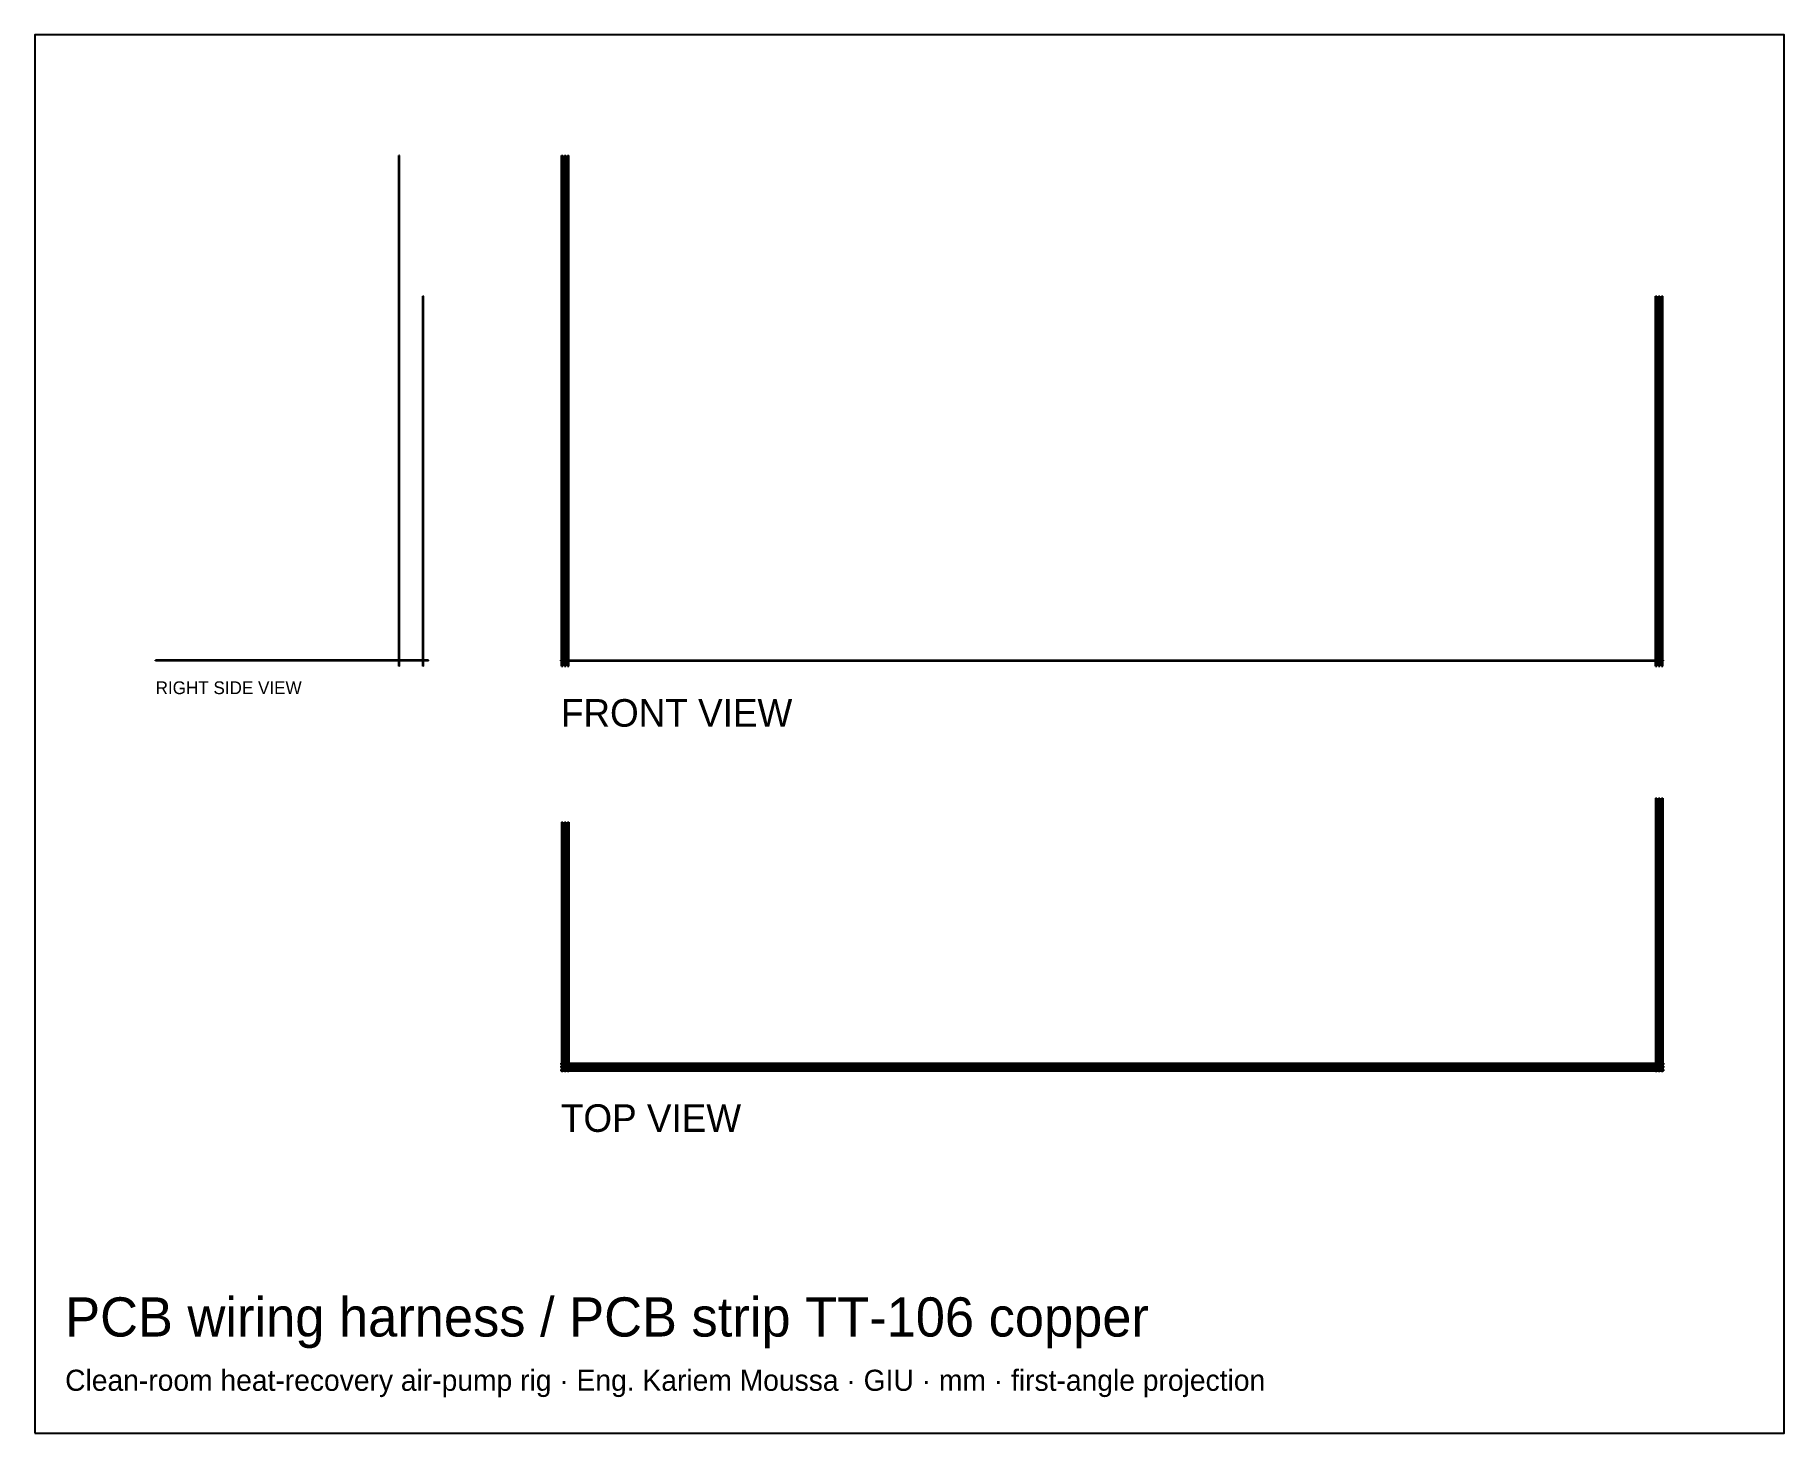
# Model space of a CAD drawing. Header units: millimetres. Extents: x -414 to 506, y -395 to 340.
import ezdxf

# ---------------------------------------------------------------- set-up
doc = ezdxf.new("R2010")
doc.units = ezdxf.units.MM
for name, color, linetype in [('BORDER', 7, 'Continuous'), ('HIDDEN', 8, 'Continuous'), ('TEXT', 5, 'Continuous'), ('VISIBLE', 7, 'Continuous')]:
    doc.layers.add(name, color=color, linetype=linetype)

msp = doc.modelspace()

# ---------------------------------------------------------------- linework, layer by layer
at = {"layer": 'BORDER'}
msp.add_lwpolyline([(-413.69, -395.4), (505.65, -395.4), (505.65, 339.65), (-413.69, 339.65)], close=True, dxfattribs=at)
at = {"layer": 'HIDDEN'}
for points in [[(-222.04, 276.25), (-222.39, 276.25)], [(-222.39, 7.85), (-222.39, 276.25)], [(-222.04, 276.25), (-222.39, 276.25)], [(-222.39, 7.85), (-222.39, 276.25)], [(-222.04, 276.25), (-222.39, 276.25)], [(-222.39, 7.85), (-222.39, 276.25)], [(-222.04, 276.25), (-222.39, 276.25)], [(-222.39, 7.85), (-222.39, 276.25)], [(-222.04, 276.25), (-222.39, 276.25)], [(-222.39, 7.85), (-222.39, 276.25)], [(-222.04, 7.85), (-222.04, 276.25)], [(-222.04, 7.85), (-222.04, 276.25)], [(-222.04, 7.85), (-222.04, 276.25)], [(-222.04, 7.85), (-222.04, 276.25)], [(-222.04, 7.85), (-222.04, 276.25)], [(-136.95, 276.25), (-136.25, 276.25)], [(-136.95, 7.85), (-136.95, 276.25)], [(-136.25, 7.85), (-136.25, 276.25)], [(-135.35, 276.25), (-134.65, 276.25)], [(-135.35, 7.85), (-135.35, 276.25)], [(-134.65, 7.85), (-134.65, 276.25)], [(-133.75, 276.25), (-133.05, 276.25)], [(-133.75, 7.85), (-133.75, 276.25)], [(-133.05, 7.85), (-133.05, 276.25)], [(-209.54, 202.25), (-209.89, 202.25)], [(-209.89, 7.85), (-209.89, 202.25)], [(-209.54, 202.25), (-209.89, 202.25)], [(-209.89, 7.85), (-209.89, 202.25)], [(-209.54, 202.25), (-209.89, 202.25)], [(-209.89, 7.85), (-209.89, 202.25)], [(-209.54, 202.25), (-209.89, 202.25)], [(-209.89, 7.85), (-209.89, 202.25)], [(-209.54, 202.25), (-209.89, 202.25)], [(-209.89, 7.85), (-209.89, 202.25)], [(-209.54, 7.85), (-209.54, 202.25)], [(-209.54, 7.85), (-209.54, 202.25)], [(-209.54, 7.85), (-209.54, 202.25)], [(-209.54, 7.85), (-209.54, 202.25)], [(-209.54, 7.85), (-209.54, 202.25)], [(438.05, 202.25), (438.75, 202.25)], [(438.05, 7.85), (438.05, 202.25)], [(438.75, 7.85), (438.75, 202.25)], [(439.65, 202.25), (440.35, 202.25)], [(439.65, 7.85), (439.65, 202.25)], [(440.35, 7.85), (440.35, 202.25)], [(441.25, 202.25), (441.95, 202.25)], [(441.25, 7.85), (441.25, 202.25)], [(441.95, 7.85), (441.95, 202.25)], [(-219.29, 10.95), (-350.29, 10.95)], [(-350.29, 10.6), (-350.29, 10.95)], [(-219.29, 10.95), (-350.29, 10.95)], [(-350.29, 10.6), (-350.29, 10.95)], [(-219.29, 10.95), (-350.29, 10.95)], [(-350.29, 10.6), (-350.29, 10.95)], [(-219.29, 10.95), (-350.29, 10.95)], [(-350.29, 10.6), (-350.29, 10.95)], [(-219.29, 10.95), (-350.29, 10.95)], [(-350.29, 10.6), (-350.29, 10.95)], [(-219.29, 10.95), (-350.29, 10.95)], [(-350.29, 10.6), (-350.29, 10.95)], [(-206.79, 10.95), (-350.29, 10.95)], [(-350.29, 10.6), (-350.29, 10.95)], [(-206.79, 10.95), (-350.29, 10.95)], [(-350.29, 10.6), (-350.29, 10.95)], [(-206.79, 10.95), (-350.29, 10.95)], [(-350.29, 10.6), (-350.29, 10.95)], [(-206.79, 10.95), (-350.29, 10.95)], [(-350.29, 10.6), (-350.29, 10.95)], [(-206.79, 10.95), (-350.29, 10.95)], [(-350.29, 10.6), (-350.29, 10.95)], [(-219.29, 10.6), (-350.29, 10.6)], [(-219.29, 10.6), (-350.29, 10.6)], [(-219.29, 10.6), (-350.29, 10.6)], [(-219.29, 10.6), (-350.29, 10.6)], [(-219.29, 10.6), (-350.29, 10.6)], [(-219.29, 10.6), (-350.29, 10.6)], [(-206.79, 10.6), (-350.29, 10.6)], [(-206.79, 10.6), (-350.29, 10.6)], [(-206.79, 10.6), (-350.29, 10.6)], [(-206.79, 10.6), (-350.29, 10.6)], [(-206.79, 10.6), (-350.29, 10.6)], [(-349.29, 10.95), (-349.99, 10.95)], [(-349.99, 10.6), (-349.99, 10.95)], [(-349.29, 10.6), (-349.99, 10.6)], [(-349.29, 10.6), (-349.29, 10.95)], [(-347.69, 10.95), (-348.39, 10.95)], [(-348.39, 10.6), (-348.39, 10.95)], [(-347.69, 10.6), (-348.39, 10.6)], [(-347.69, 10.6), (-347.69, 10.95)], [(-346.09, 10.95), (-346.79, 10.95)], [(-346.79, 10.6), (-346.79, 10.95)], [(-346.09, 10.6), (-346.79, 10.6)], [(-346.09, 10.6), (-346.09, 10.95)], [(-222.39, 10.6), (-222.39, 10.95)], [(-222.04, 10.6), (-222.04, 10.95)], [(-219.29, 10.6), (-219.29, 10.95)], [(-219.29, 10.6), (-219.29, 10.95)], [(-219.29, 10.6), (-219.29, 10.95)], [(-219.29, 10.6), (-219.29, 10.95)], [(-219.29, 10.6), (-219.29, 10.95)], [(-219.29, 10.6), (-219.29, 10.95)], [(-206.79, 10.6), (-206.79, 10.95)], [(-206.79, 10.6), (-206.79, 10.95)], [(-206.79, 10.6), (-206.79, 10.95)], [(-206.79, 10.6), (-206.79, 10.95)], [(-206.79, 10.6), (-206.79, 10.95)], [(-137.25, 10.95), (442.25, 10.95)], [(-137.25, 10.95), (442.25, 10.95)], [(-137.25, 10.6), (-137.25, 10.95)], [(-137.25, 10.6), (-137.25, 10.95)], [(-137.25, 10.95), (442.25, 10.95)], [(-137.25, 10.95), (442.25, 10.95)], [(-137.25, 10.6), (-137.25, 10.95)], [(-137.25, 10.6), (-137.25, 10.95)], [(-137.25, 10.95), (442.25, 10.95)], [(-137.25, 10.6), (-137.25, 10.95)], [(-137.25, 10.6), (442.25, 10.6)], [(-137.25, 10.6), (442.25, 10.6)], [(-137.25, 10.6), (442.25, 10.6)], [(-137.25, 10.6), (442.25, 10.6)], [(-137.25, 10.6), (442.25, 10.6)], [(-136.95, 10.6), (-136.95, 10.95)], [(-136.95, 10.95), (-136.25, 10.95)], [(-136.95, 10.6), (-136.95, 10.95)], [(-136.95, 10.6), (-136.25, 10.6)], [(-136.25, 10.6), (-136.25, 10.95)], [(-136.25, 10.6), (-136.25, 10.95)], [(-135.35, 10.6), (-135.35, 10.95)], [(-135.35, 10.95), (-134.65, 10.95)], [(-135.35, 10.6), (-135.35, 10.95)], [(-135.35, 10.6), (-134.65, 10.6)], [(-134.65, 10.6), (-134.65, 10.95)], [(-134.65, 10.6), (-134.65, 10.95)], [(-133.75, 10.6), (-133.75, 10.95)], [(-133.75, 10.95), (-133.05, 10.95)], [(-133.75, 10.6), (-133.75, 10.95)], [(-133.75, 10.6), (-133.05, 10.6)], [(-133.05, 10.6), (-133.05, 10.95)], [(-133.05, 10.6), (-133.05, 10.95)], [(438.05, 10.95), (438.75, 10.95)], [(438.05, 10.6), (438.05, 10.95)], [(438.05, 10.6), (438.05, 10.95)], [(438.05, 10.6), (438.75, 10.6)], [(438.75, 10.6), (438.75, 10.95)], [(438.75, 10.6), (438.75, 10.95)], [(439.65, 10.95), (440.35, 10.95)], [(439.65, 10.6), (439.65, 10.95)], [(439.65, 10.6), (439.65, 10.95)], [(439.65, 10.6), (440.35, 10.6)], [(440.35, 10.6), (440.35, 10.95)], [(440.35, 10.6), (440.35, 10.95)], [(441.25, 10.95), (441.95, 10.95)], [(441.25, 10.6), (441.25, 10.95)], [(441.25, 10.6), (441.25, 10.95)], [(441.25, 10.6), (441.95, 10.6)], [(441.95, 10.6), (441.95, 10.95)], [(441.95, 10.6), (441.95, 10.95)], [(442.25, 10.6), (442.25, 10.95)], [(442.25, 10.6), (442.25, 10.95)], [(442.25, 10.6), (442.25, 10.95)], [(442.25, 10.6), (442.25, 10.95)], [(442.25, 10.6), (442.25, 10.95)], [(-222.04, 7.85), (-222.39, 7.85)], [(-222.04, 7.85), (-222.39, 7.85)], [(-222.04, 7.85), (-222.39, 7.85)], [(-222.04, 7.85), (-222.39, 7.85)], [(-222.04, 7.85), (-222.39, 7.85)], [(-209.54, 7.85), (-209.89, 7.85)], [(-209.54, 7.85), (-209.89, 7.85)], [(-209.54, 7.85), (-209.89, 7.85)], [(-209.54, 7.85), (-209.89, 7.85)], [(-209.54, 7.85), (-209.89, 7.85)], [(-136.95, 7.85), (-136.25, 7.85)], [(-135.35, 7.85), (-134.65, 7.85)], [(-133.75, 7.85), (-133.05, 7.85)], [(438.05, 7.85), (438.75, 7.85)], [(439.65, 7.85), (440.35, 7.85)], [(441.25, 7.85), (441.95, 7.85)], [(438.05, -61.69), (438.75, -61.69)], [(438.05, -61.69), (438.05, -205.19)], [(438.75, -61.69), (438.75, -205.19)], [(439.65, -61.69), (440.35, -61.69)], [(439.65, -61.69), (439.65, -205.19)], [(440.35, -61.69), (440.35, -205.19)], [(441.25, -61.69), (441.95, -61.69)], [(441.25, -61.69), (441.25, -205.19)], [(441.95, -61.69), (441.95, -205.19)], [(438.05, -64.44), (438.75, -64.44)], [(438.05, -64.44), (438.05, -64.79)], [(438.05, -64.79), (438.75, -64.79)], [(438.75, -64.44), (438.75, -64.79)], [(439.65, -64.44), (440.35, -64.44)], [(439.65, -64.44), (439.65, -64.79)], [(439.65, -64.79), (440.35, -64.79)], [(440.35, -64.44), (440.35, -64.79)], [(441.25, -64.44), (441.95, -64.44)], [(441.25, -64.44), (441.25, -64.79)], [(441.25, -64.79), (441.95, -64.79)], [(441.95, -64.44), (441.95, -64.79)], [(-136.95, -74.19), (-136.25, -74.19)], [(-136.95, -74.19), (-136.95, -205.19)], [(-136.95, -76.94), (-136.25, -76.94)], [(-136.95, -76.94), (-136.95, -77.29)], [(-136.95, -77.29), (-136.25, -77.29)], [(-136.25, -74.19), (-136.25, -205.19)], [(-136.25, -76.94), (-136.25, -77.29)], [(-135.35, -74.19), (-134.65, -74.19)], [(-135.35, -74.19), (-135.35, -205.19)], [(-135.35, -76.94), (-134.65, -76.94)], [(-135.35, -76.94), (-135.35, -77.29)], [(-135.35, -77.29), (-134.65, -77.29)], [(-134.65, -74.19), (-134.65, -205.19)], [(-134.65, -76.94), (-134.65, -77.29)], [(-133.75, -74.19), (-133.05, -74.19)], [(-133.75, -74.19), (-133.75, -205.19)], [(-133.75, -76.94), (-133.05, -76.94)], [(-133.75, -76.94), (-133.75, -77.29)], [(-133.75, -77.29), (-133.05, -77.29)], [(-133.05, -74.19), (-133.05, -205.19)], [(-133.05, -76.94), (-133.05, -77.29)], [(-137.25, -200.99), (442.25, -200.99)], [(-137.25, -200.99), (-137.25, -201.69)], [(-137.25, -201.69), (442.25, -201.69)], [(442.25, -200.99), (442.25, -201.69)], [(-137.25, -202.59), (442.25, -202.59)], [(-137.25, -202.59), (-137.25, -203.29)], [(-137.25, -203.29), (442.25, -203.29)], [(-137.25, -204.19), (442.25, -204.19)], [(-137.25, -204.19), (-137.25, -204.89)], [(-137.25, -204.89), (442.25, -204.89)], [(-136.95, -205.19), (-136.25, -205.19)], [(-135.35, -205.19), (-134.65, -205.19)], [(-133.75, -205.19), (-133.05, -205.19)], [(438.05, -205.19), (438.75, -205.19)], [(439.65, -205.19), (440.35, -205.19)], [(441.25, -205.19), (441.95, -205.19)], [(442.25, -202.59), (442.25, -203.29)], [(442.25, -204.19), (442.25, -204.89)]]:
    msp.add_lwpolyline(points, dxfattribs=at)
at = {"layer": 'VISIBLE'}
for points in [[(-222.04, 276.25), (-222.39, 276.25)], [(-222.39, 10.95), (-222.39, 276.25)], [(-222.04, 10.95), (-222.04, 276.25)], [(-136.95, 276.25), (-136.25, 276.25)], [(-136.95, 10.95), (-136.95, 276.25)], [(-136.25, 10.95), (-136.25, 276.25)], [(-135.35, 276.25), (-134.65, 276.25)], [(-135.35, 10.95), (-135.35, 276.25)], [(-134.65, 10.95), (-134.65, 276.25)], [(-133.75, 276.25), (-133.05, 276.25)], [(-133.75, 10.95), (-133.75, 276.25)], [(-133.05, 10.95), (-133.05, 276.25)], [(-209.54, 202.25), (-209.89, 202.25)], [(-209.89, 7.85), (-209.89, 202.25)], [(-209.54, 7.85), (-209.54, 202.25)], [(438.05, 202.25), (438.75, 202.25)], [(438.05, 10.95), (438.05, 202.25)], [(438.75, 10.95), (438.75, 202.25)], [(439.65, 202.25), (440.35, 202.25)], [(439.65, 10.95), (439.65, 202.25)], [(440.35, 10.95), (440.35, 202.25)], [(441.25, 202.25), (441.95, 202.25)], [(441.25, 10.95), (441.25, 202.25)], [(441.95, 10.95), (441.95, 202.25)], [(-206.79, 10.95), (-350.29, 10.95)], [(-350.29, 10.6), (-350.29, 10.95)], [(-206.79, 10.6), (-350.29, 10.6)], [(-349.29, 10.95), (-349.99, 10.95)], [(-349.99, 10.6), (-349.99, 10.95)], [(-349.29, 10.6), (-349.99, 10.6)], [(-349.29, 10.6), (-349.29, 10.95)], [(-347.69, 10.95), (-348.39, 10.95)], [(-348.39, 10.6), (-348.39, 10.95)], [(-347.69, 10.6), (-348.39, 10.6)], [(-347.69, 10.6), (-347.69, 10.95)], [(-346.09, 10.95), (-346.79, 10.95)], [(-346.79, 10.6), (-346.79, 10.95)], [(-346.09, 10.6), (-346.79, 10.6)], [(-346.09, 10.6), (-346.09, 10.95)], [(-222.39, 7.85), (-222.39, 10.6)], [(-222.04, 7.85), (-222.04, 10.6)], [(-206.79, 10.6), (-206.79, 10.95)], [(-137.25, 10.95), (442.25, 10.95)], [(-137.25, 10.6), (-137.25, 10.95)], [(-137.25, 10.6), (442.25, 10.6)], [(-136.95, 10.95), (-136.25, 10.95)], [(-136.95, 10.6), (-136.95, 10.95)], [(-136.95, 7.85), (-136.95, 10.6)], [(-136.95, 10.6), (-136.25, 10.6)], [(-136.25, 10.6), (-136.25, 10.95)], [(-136.25, 7.85), (-136.25, 10.6)], [(-135.35, 10.95), (-134.65, 10.95)], [(-135.35, 10.6), (-135.35, 10.95)], [(-135.35, 7.85), (-135.35, 10.6)], [(-135.35, 10.6), (-134.65, 10.6)], [(-134.65, 10.6), (-134.65, 10.95)], [(-134.65, 7.85), (-134.65, 10.6)], [(-133.75, 10.95), (-133.05, 10.95)], [(-133.75, 10.6), (-133.75, 10.95)], [(-133.75, 7.85), (-133.75, 10.6)], [(-133.75, 10.6), (-133.05, 10.6)], [(-133.05, 10.6), (-133.05, 10.95)], [(-133.05, 7.85), (-133.05, 10.6)], [(438.05, 10.95), (438.75, 10.95)], [(438.05, 10.6), (438.05, 10.95)], [(438.05, 10.6), (438.75, 10.6)], [(438.05, 7.85), (438.05, 10.6)], [(438.75, 10.6), (438.75, 10.95)], [(438.75, 7.85), (438.75, 10.6)], [(439.65, 10.95), (440.35, 10.95)], [(439.65, 10.6), (439.65, 10.95)], [(439.65, 10.6), (440.35, 10.6)], [(439.65, 7.85), (439.65, 10.6)], [(440.35, 10.6), (440.35, 10.95)], [(440.35, 7.85), (440.35, 10.6)], [(441.25, 10.95), (441.95, 10.95)], [(441.25, 10.6), (441.25, 10.95)], [(441.25, 10.6), (441.95, 10.6)], [(441.25, 7.85), (441.25, 10.6)], [(441.95, 10.6), (441.95, 10.95)], [(441.95, 7.85), (441.95, 10.6)], [(442.25, 10.6), (442.25, 10.95)], [(-222.04, 7.85), (-222.39, 7.85)], [(-209.54, 7.85), (-209.89, 7.85)], [(-136.95, 7.85), (-136.25, 7.85)], [(-135.35, 7.85), (-134.65, 7.85)], [(-133.75, 7.85), (-133.05, 7.85)], [(438.05, 7.85), (438.75, 7.85)], [(439.65, 7.85), (440.35, 7.85)], [(441.25, 7.85), (441.95, 7.85)], [(438.05, -61.69), (438.75, -61.69)], [(438.05, -61.69), (438.05, -205.19)], [(438.75, -61.69), (438.75, -205.19)], [(439.65, -61.69), (440.35, -61.69)], [(439.65, -61.69), (439.65, -205.19)], [(440.35, -61.69), (440.35, -205.19)], [(441.25, -61.69), (441.95, -61.69)], [(441.25, -61.69), (441.25, -205.19)], [(441.95, -61.69), (441.95, -205.19)], [(438.05, -64.44), (438.75, -64.44)], [(438.05, -64.44), (438.05, -64.79)], [(438.05, -64.79), (438.75, -64.79)], [(438.75, -64.44), (438.75, -64.79)], [(439.65, -64.44), (440.35, -64.44)], [(439.65, -64.44), (439.65, -64.79)], [(439.65, -64.79), (440.35, -64.79)], [(440.35, -64.44), (440.35, -64.79)], [(441.25, -64.44), (441.95, -64.44)], [(441.25, -64.44), (441.25, -64.79)], [(441.25, -64.79), (441.95, -64.79)], [(441.95, -64.44), (441.95, -64.79)], [(-136.95, -74.19), (-136.25, -74.19)], [(-136.95, -74.19), (-136.95, -205.19)], [(-136.95, -76.94), (-136.25, -76.94)], [(-136.95, -76.94), (-136.95, -77.29)], [(-136.95, -77.29), (-136.25, -77.29)], [(-136.25, -74.19), (-136.25, -205.19)], [(-136.25, -76.94), (-136.25, -77.29)], [(-135.35, -74.19), (-134.65, -74.19)], [(-135.35, -74.19), (-135.35, -205.19)], [(-135.35, -76.94), (-134.65, -76.94)], [(-135.35, -76.94), (-135.35, -77.29)], [(-135.35, -77.29), (-134.65, -77.29)], [(-134.65, -74.19), (-134.65, -205.19)], [(-134.65, -76.94), (-134.65, -77.29)], [(-133.75, -74.19), (-133.05, -74.19)], [(-133.75, -74.19), (-133.75, -205.19)], [(-133.75, -76.94), (-133.05, -76.94)], [(-133.75, -76.94), (-133.75, -77.29)], [(-133.75, -77.29), (-133.05, -77.29)], [(-133.05, -74.19), (-133.05, -205.19)], [(-133.05, -76.94), (-133.05, -77.29)], [(-137.25, -200.99), (442.25, -200.99)], [(-137.25, -200.99), (-137.25, -201.69)], [(-137.25, -201.69), (442.25, -201.69)], [(442.25, -200.99), (442.25, -201.69)], [(-137.25, -202.59), (442.25, -202.59)], [(-137.25, -202.59), (-137.25, -203.29)], [(-137.25, -203.29), (442.25, -203.29)], [(-137.25, -204.19), (442.25, -204.19)], [(-137.25, -204.19), (-137.25, -204.89)], [(-137.25, -204.89), (442.25, -204.89)], [(-136.95, -205.19), (-136.25, -205.19)], [(-135.35, -205.19), (-134.65, -205.19)], [(-133.75, -205.19), (-133.05, -205.19)], [(438.05, -205.19), (438.75, -205.19)], [(439.65, -205.19), (440.35, -205.19)], [(441.25, -205.19), (441.95, -205.19)], [(442.25, -202.59), (442.25, -203.29)], [(442.25, -204.19), (442.25, -204.89)]]:
    msp.add_lwpolyline(points, dxfattribs=at)

# ---------------------------------------------------------------- texts
at = {"layer": 'TEXT'}
for s, height, p in [('RIGHT SIDE VIEW', 6.71, (-350.29, -6.91)), ('FRONT VIEW', 14.488, (-137.25, -24.02)), ('TOP VIEW', 14.488, (-137.25, -237.06)), ('PCB wiring harness / PCB strip TT-106 copper', 20.606, (-397.84, -344.68)), ('Clean-room heat-recovery air-pump rig · Eng. Kariem Moussa · GIU · mm · first-angle projection', 11.0956, (-397.84, -373.21))]:
    msp.add_text(s, height=height, dxfattribs=at).set_placement(p)

doc.saveas('drawing.dxf')
